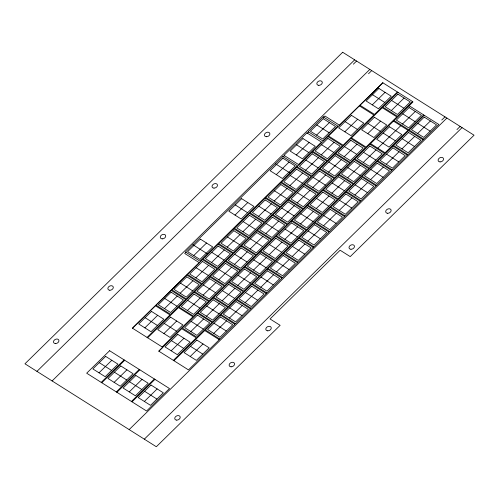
<?xml version="1.0" encoding="UTF-8"?>
<svg xmlns="http://www.w3.org/2000/svg" width="499" height="499" viewBox="0 0 499 499"><rect width="100%" height="100%" fill="white"/><g stroke="black" fill="none" stroke-linecap="round" stroke-linejoin="round"><path stroke-width="0.75" d="M36.951 371.368L354.677 59.836M353.367 64.178L356.573 61.034M52.108 380.943L369.834 69.405M185.921 252.276L184.705 253.467L199.232 262.642L132.41 328.161L162.724 347.298L158.794 351.153L188.485 369.902L219.279 339.713L204.752 330.538L173.958 360.727M283.307 156.786L284.461 155.657M307.39 133.171L308.644 131.942M323.714 117.171L324.899 116.005L339.426 125.18L382.789 82.865M368.524 73.746L371.73 70.602M193.749 255.557L206.536 243.019M235.017 215.094L247.803 202.557M276.284 174.631L289.071 162.094M296.331 154.977L309.118 142.44M316.584 135.117L329.371 122.579M132.534 328.236L155.463 305.756L169.991 314.925L147.062 337.411M99.014 372.815L111.801 360.278M144.872 327.855L157.659 315.312M164.483 308.625L177.27 296.082M180.164 293.25L192.951 280.712M195.845 277.874L208.632 265.337M211.526 262.499L224.313 249.962M227.207 247.124L239.994 234.586M242.882 231.748L255.675 219.211M258.563 216.373L271.356 203.835M274.244 200.997L287.031 188.46M289.925 185.622L302.712 173.084M305.606 170.246L318.393 157.709M321.287 154.871L334.074 142.334M344.828 131.786L357.621 119.249M372.285 104.871L385.072 92.334M101.203 382.371L124.132 359.891M101.796 382.745L124.725 360.266M147.654 337.786L178.442 307.596L192.97 316.765L162.181 346.955M114.134 382.359L126.921 369.821M163.922 333.544L176.708 321.007M187.418 310.503L200.205 297.965M203.099 295.127L215.886 282.59M218.78 279.752L231.567 267.214M234.461 264.376L247.248 251.839M250.142 249.001L262.929 236.464M265.824 233.626L278.61 221.088M281.505 218.25L294.291 205.713M297.186 202.875L309.973 190.337M312.867 187.499L325.654 174.962M328.548 172.124L341.335 159.586M344.223 156.748L357.016 144.211M367.769 133.67L380.556 121.126M391.31 110.585L404.096 98.047M116.323 391.921L139.252 369.435M116.916 392.295L139.845 369.809M158.844 351.184L181.773 328.704L196.294 337.873L173.371 360.353M129.247 391.908L142.034 379.371M171.176 350.797L183.963 338.26M190.83 331.529L203.617 318.986M206.467 316.191L219.254 303.654M222.149 300.816L234.935 288.279M237.83 285.44L250.617 272.903M253.511 270.065L266.298 257.528M269.192 254.69L281.979 242.152M284.873 239.32L297.66 226.777M300.554 223.945L313.341 211.401M316.235 208.57L329.022 196.026M331.91 193.194L344.703 180.657M347.591 177.819L360.384 165.281M363.272 162.443L376.059 149.906M377.818 148.184L400.747 125.704M402.5 123.983L415.287 111.445M131.443 401.464L154.372 378.984M132.035 401.838L154.964 379.359M144.367 401.452L157.154 388.914M190.225 356.486L203.012 343.948M213.765 333.407L226.552 320.869M229.446 318.031L242.233 305.494M245.128 302.656L257.914 290.119M260.809 287.281L273.595 274.743M276.49 271.905L289.277 259.368M292.171 256.53L304.958 243.992M307.852 241.154L320.639 228.617M323.533 225.779L336.32 213.241M339.214 210.403L352.001 197.866M354.895 195.028L367.682 182.491M370.57 179.652L383.363 167.115M386.251 164.277L399.044 151.74M401.932 148.902L414.719 136.364M417.613 133.526L430.4 120.989M441.79 120.01L444.996 116.86M218.961 339.513L219.572 338.908M234.642 324.138L235.254 323.533M250.323 308.762L250.935 308.157M266.004 293.387L266.616 292.782M281.686 278.012L282.297 277.407M297.367 262.636L297.978 262.031M313.048 247.261L313.659 246.662M328.722 231.885L329.34 231.287M344.404 216.51L345.021 215.911M360.085 201.134L360.702 200.536M375.766 185.759L376.383 185.16M391.447 170.384L392.058 169.785M407.128 155.008L407.739 154.409M422.809 139.633L423.42 139.034M129.166 429.595L446.892 118.057M456.947 129.578L460.153 126.434M144.323 439.164L462.049 127.632M397.316 92.034L397.903 92.409M412.43 101.584L412.979 101.927L409.093 105.807M423.62 114.982L424.212 115.356M391.54 100.424L403.866 108.208M372.516 94.71L384.841 102.495M402.724 113.822L415.056 121.606M417.844 123.365L430.175 131.15M402.163 138.741L414.494 146.525M368 123.509L380.325 131.293M383.113 133.052L395.445 140.837M345.059 121.625L357.39 129.409M386.482 154.116L398.813 161.901M363.503 152.282L375.834 160.067M316.809 124.956L329.14 132.74M344.453 146.587L356.785 154.372M370.801 169.492L383.132 177.276M321.518 144.71L333.843 152.494M347.822 167.658L360.153 175.442M328.772 161.963L341.104 169.747M296.562 144.816L308.887 152.6M355.12 184.867L367.451 192.651M305.837 160.085L318.169 167.87M332.141 183.033L344.472 190.818M313.091 177.338L325.423 185.123M339.439 200.242L351.77 208.027M275.417 163.778L289.944 172.947M290.156 175.461L302.488 183.245M316.46 198.409L328.791 206.193M297.41 192.714L309.742 200.498M323.757 215.618L336.089 223.402M274.475 190.836L286.806 198.621M300.778 213.778L313.11 221.562M281.735 208.089L294.061 215.874M308.083 230.993L320.408 238.778M258.794 206.212L271.125 213.996M285.097 229.153L297.429 236.938M266.054 223.465L278.38 231.249M235.247 204.933L247.573 212.717M292.402 246.369L304.727 254.153M243.113 221.587L255.444 229.372M269.423 244.529L281.748 252.313M250.373 238.84L262.699 246.625M276.72 261.744L289.046 269.529M227.432 236.963L239.763 244.747M253.742 259.904L266.067 267.689M234.692 254.216L247.017 262M261.039 277.12L273.365 284.904M211.751 252.338L224.082 260.122M192.882 244.703L207.409 253.872M238.06 275.28L250.386 283.064M219.011 269.591L231.336 277.375M245.358 292.495L257.684 300.279M196.07 267.714L208.401 275.498M222.379 290.655L234.705 298.439M203.33 284.966L215.655 292.751M229.677 307.871L242.003 315.655M180.395 283.089L192.72 290.873M206.698 306.03L219.024 313.815M187.649 300.342L199.974 308.126M213.996 323.246L226.321 331.03M164.714 298.464L177.039 306.249M191.061 321.368L203.386 329.153M164.146 323.383L176.478 331.168M145.097 317.688L157.428 325.473M190.456 346.325L202.781 354.109M171.407 340.636L183.732 348.421M99.245 362.654L111.57 370.439M114.358 372.198L126.69 379.982M129.478 381.747L141.81 389.532M144.598 391.291L156.923 399.075M342.676 52.258L24.95 363.796L156.324 446.742L280.139 325.342L270.034 318.961L340.131 250.23L350.236 256.611L474.05 135.204L342.676 52.258M282.839 156.493L185.453 251.983L199.98 261.158L297.367 165.662L282.839 156.493M306.922 132.877L283.993 155.364L298.521 164.533L321.45 142.053L306.922 132.877M323.246 116.878L308.176 131.649L322.703 140.824L337.773 126.047L323.246 116.878M200.373 239.127L187.587 251.664L199.918 259.449L212.705 246.911L200.373 239.127M241.641 198.664L228.854 211.202L241.179 218.986L253.972 206.449L241.641 198.664M282.908 158.202L270.121 170.739L282.446 178.523L295.233 165.986L282.908 158.202M302.955 138.547L290.168 151.085L302.494 158.869L315.281 146.332L302.955 138.547M323.209 118.687L310.415 131.225L322.747 139.009L335.534 126.472L323.209 118.687M109.605 350.722L86.676 373.202L146.563 411.008L169.485 388.528L109.605 350.722M171.145 290.381L156.081 305.157L170.608 314.326L185.672 299.556L171.145 290.381M186.826 275.005L171.762 289.782L186.283 298.951L201.353 284.181L186.826 275.005M202.507 259.63L187.437 274.406L201.964 283.575L217.034 268.805L202.507 259.63M218.188 244.254L203.118 259.031L217.645 268.2L232.715 253.43L218.188 244.254M233.869 228.879L218.799 243.655L233.326 252.825L248.396 238.054L233.869 228.879M249.55 213.503L234.48 228.28L249.007 237.449L264.077 222.679L249.55 213.503M265.231 198.128L250.161 212.905L264.688 222.074L279.758 207.303L265.231 198.128M280.912 182.753L265.842 197.529L280.369 206.698L295.439 191.928L280.912 182.753M296.593 167.377L281.523 182.154L296.05 191.329L311.12 176.552L296.593 167.377M312.274 152.008L297.204 166.778L311.732 175.954L326.801 161.177L312.274 152.008M327.955 136.632L312.885 151.403L327.413 160.578L342.476 145.802L327.955 136.632M359.355 105.838L328.567 136.027L343.094 145.203L373.882 115.013L359.355 105.838M382.858 82.797L359.972 105.233L374.5 114.402L397.385 91.966L382.858 82.797M105.638 356.386L92.851 368.923L105.177 376.708L117.964 364.17L105.638 356.386M151.496 311.42L138.703 323.963L151.035 331.741L163.822 319.204L151.496 311.42M171.107 292.189L158.32 304.733L170.646 312.517L183.432 299.974L171.107 292.189M186.788 276.82L173.995 289.358L186.327 297.142L199.113 284.605L186.788 276.82M202.469 261.445L189.676 273.982L202.008 281.767L214.795 269.229L202.469 261.445M218.144 246.069L205.357 258.607L217.689 266.391L230.476 253.854L218.144 246.069M233.825 230.694L221.038 243.231L233.37 251.016L246.157 238.478L233.825 230.694M249.506 215.319L236.719 227.856L249.051 235.64L261.838 223.103L249.506 215.319M265.187 199.943L252.4 212.48L264.732 220.265L277.519 207.727L265.187 199.943M280.868 184.568L268.082 197.105L280.413 204.889L293.2 192.352L280.868 184.568M296.549 169.192L283.763 181.73L296.094 189.514L308.881 176.977L296.549 169.192M312.231 153.817L299.444 166.354L311.769 174.139L324.562 161.601L312.231 153.817M327.912 138.441L315.125 150.979L327.45 158.763L340.243 146.226L327.912 138.441M351.452 115.356L338.665 127.9L350.997 135.678L363.783 123.141L351.452 115.356M378.909 88.442L366.123 100.979L378.448 108.763L391.235 96.226L378.909 88.442M194.086 292.258L179.016 307.035L193.543 316.204L208.607 301.433L194.086 292.258M209.761 276.883L194.697 291.659L209.224 300.828L224.288 286.058L209.761 276.883M225.442 261.507L210.378 276.284L224.906 285.453L239.969 270.683L225.442 261.507M241.123 246.132L226.059 260.908L240.587 270.078L255.65 255.307L241.123 246.132M256.804 230.756L241.741 245.533L256.268 254.702L271.331 239.932L256.804 230.756M272.485 215.381L257.422 230.158L271.949 239.333L287.012 224.556L272.485 215.381M288.166 200.012L273.103 214.782L287.624 223.957L302.693 209.181L288.166 200.012M303.847 184.636L288.778 199.407L303.305 208.582L318.374 193.805L303.847 184.636M319.528 169.261L304.459 184.031L318.986 193.207L334.056 178.43L319.528 169.261M335.209 153.885L320.14 168.656L334.667 177.831L349.737 163.054L335.209 153.885M350.891 138.51L335.821 153.28L350.348 162.456L365.418 147.679L350.891 138.51M382.29 107.715L351.502 137.905L366.029 147.08L396.817 116.891L382.29 107.715M397.971 92.34L382.908 107.117L397.435 116.286L412.498 101.515L397.971 92.34M120.752 365.929L107.965 378.467L120.296 386.251L133.083 373.714L120.752 365.929M170.539 317.115L157.753 329.652L170.084 337.436L182.871 324.899L170.539 317.115M194.042 294.073L181.256 306.611L193.581 314.395L206.374 301.858L194.042 294.073M209.723 278.698L196.937 291.235L209.262 299.02L222.049 286.482L209.723 278.698M225.405 263.322L212.618 275.86L224.943 283.644L237.73 271.107L225.405 263.322M241.086 247.947L228.299 260.484L240.624 268.269L253.411 255.731L241.086 247.947M256.767 232.571L243.98 245.109L256.305 252.893L269.092 240.356L256.767 232.571M272.448 217.196L259.661 229.733L271.986 237.518L284.773 224.98L272.448 217.196M288.129 201.821L275.336 214.358L287.667 222.142L300.454 209.605L288.129 201.821M303.81 186.445L291.017 198.982L303.348 206.767L316.135 194.23L303.81 186.445M319.485 171.07L306.698 183.607L319.029 191.391L331.816 178.854L319.485 171.07M335.166 155.694L322.379 168.232L334.71 176.016L347.497 163.479L335.166 155.694M350.847 140.319L338.06 152.856L350.392 160.641L363.178 148.103L350.847 140.319M374.393 117.234L361.6 129.777L373.932 137.562L386.719 125.018L374.393 117.234M397.934 94.155L385.147 106.692L397.472 114.477L410.259 101.939L397.934 94.155M197.492 313.285L182.428 328.061L196.955 337.23L212.019 322.454L197.492 313.285M213.129 297.953L198.066 312.723L212.593 321.899L227.656 307.122L213.129 297.953M228.81 282.577L213.747 297.348L228.274 306.523L243.337 291.747L228.81 282.577M244.491 267.202L229.428 281.972L243.955 291.148L259.018 276.371L244.491 267.202M260.172 251.827L245.109 266.597L259.636 275.772L274.7 260.996L260.172 251.827M275.853 236.451L260.79 251.222L275.311 260.397L290.381 245.62L275.853 236.451M291.535 221.076L276.465 235.846L290.992 245.021L306.062 230.245L291.535 221.076M307.216 205.7L292.146 220.477L306.673 229.646L321.743 214.869L307.216 205.7M322.897 190.325L307.827 205.101L322.354 214.271L337.424 199.5L322.897 190.325M338.578 174.949L323.508 189.726L338.035 198.895L353.105 184.125L338.578 174.949M354.259 159.574L339.189 174.351L353.716 183.52L368.786 168.749L354.259 159.574M369.94 144.199L354.87 158.975L369.397 168.144L384.467 153.374L369.94 144.199M393.48 121.114L370.551 143.6L385.078 152.769L408.007 130.289L393.48 121.114M409.161 105.744L394.091 120.515L408.619 129.69L423.688 114.913L409.161 105.744M135.871 375.479L123.085 388.016L135.416 395.801L148.203 383.263L135.871 375.479M177.8 334.367L165.013 346.905L177.338 354.689L190.125 342.152L177.8 334.367M197.454 315.094L184.667 327.637L196.993 335.422L209.78 322.878L197.454 315.094M213.092 299.762L200.305 312.299L212.63 320.084L225.417 307.546L213.092 299.762M228.773 284.386L215.986 296.924L228.311 304.708L241.098 292.171L228.773 284.386M244.454 269.011L231.667 281.548L243.992 289.333L256.779 276.795L244.454 269.011M260.135 253.635L247.348 266.173L259.673 273.957L272.46 261.42L260.135 253.635M275.816 238.26L263.023 250.797L275.354 258.582L288.141 246.044L275.816 238.26M291.497 222.885L278.704 235.428L291.036 243.213L303.822 230.669L291.497 222.885M307.172 207.509L294.385 220.053L306.717 227.837L319.503 215.294L307.172 207.509M322.853 192.134L310.066 204.677L322.398 212.462L335.185 199.918L322.853 192.134M338.534 176.765L325.747 189.302L338.079 197.086L350.866 184.543L338.534 176.765M354.215 161.389L341.428 173.926L353.76 181.711L366.547 169.173L354.215 161.389M369.896 146.014L357.109 158.551L369.441 166.335L382.228 153.798L369.896 146.014M389.507 126.783L376.72 139.321L389.052 147.105L401.838 134.568L389.507 126.783M409.118 107.553L396.331 120.091L408.662 127.875L421.449 115.338L409.118 107.553M220.433 315.162L205.363 329.939L219.891 339.108L234.954 324.338L220.433 315.162M236.108 299.787L221.045 314.563L235.572 323.732L250.635 308.962L236.108 299.787M251.789 284.411L236.726 299.188L251.253 308.357L266.316 293.587L251.789 284.411M267.47 269.036L252.407 283.812L266.934 292.982L281.997 278.211L267.47 269.036M283.151 253.66L268.088 268.437L282.615 277.606L297.678 262.836L283.151 253.66M298.832 238.285L283.769 253.062L298.296 262.231L313.36 247.46L298.832 238.285M314.513 222.91L299.45 237.686L313.971 246.862L329.041 232.085L314.513 222.91M330.195 207.54L315.125 222.311L329.652 231.486L344.722 216.709L330.195 207.54M345.876 192.165L330.806 206.935L345.333 216.111L360.403 201.334L345.876 192.165M361.557 176.789L346.487 191.56L361.014 200.735L376.084 185.959L361.557 176.789M377.238 161.414L362.168 176.184L376.695 185.36L391.765 170.583L377.238 161.414M392.919 146.039L377.849 160.809L392.376 169.984L407.446 155.208L392.919 146.039M408.6 130.663L393.53 145.434L408.057 154.609L423.127 139.832L408.6 130.663M424.281 115.288L409.211 130.058L423.738 139.233L438.808 124.457L424.281 115.288M150.991 385.022L138.204 397.56L150.53 405.344L163.316 392.807L150.991 385.022M196.849 340.056L184.062 352.593L196.388 360.378L209.175 347.84L196.849 340.056M220.39 316.977L207.603 329.515L219.928 337.299L232.721 324.762L220.39 316.977M236.071 301.602L223.284 314.139L235.609 321.924L248.396 309.386L236.071 301.602M251.752 286.226L238.965 298.764L251.29 306.548L264.077 294.011L251.752 286.226M267.433 270.851L254.646 283.388L266.971 291.173L279.758 278.635L267.433 270.851M283.114 255.476L270.327 268.013L282.652 275.797L295.439 263.26L283.114 255.476M298.795 240.1L286.008 252.637L298.333 260.422L311.12 247.884L298.795 240.1M314.476 224.725L301.683 237.262L314.014 245.046L326.801 232.509L314.476 224.725M330.157 209.349L317.364 221.887L329.696 229.671L342.482 217.134L330.157 209.349M345.832 193.974L333.045 206.511L345.377 214.296L358.163 201.758L345.832 193.974M361.513 178.598L348.726 191.136L361.058 198.92L373.845 186.383L361.513 178.598M377.194 163.223L364.407 175.76L376.739 183.545L389.526 171.007L377.194 163.223M392.875 147.847L380.088 160.385L392.42 168.169L405.207 155.632L392.875 147.847M408.556 132.472L395.769 145.009L408.101 152.794L420.888 140.256L408.556 132.472M424.237 117.097L411.45 129.634L423.782 137.418L436.569 124.881L424.237 117.097M176.721 420.127A2.863 2.096 -26.4 0 0 180.127 416.79A2.863 2.096 -26.4 0 0 175.579 416.659A2.863 2.096 -26.4 0 0 176.721 420.127M231.093 366.809A2.863 2.096 -26.4 0 0 234.499 363.472A2.863 2.096 -26.4 0 0 229.952 363.347A2.863 2.096 -26.4 0 0 231.093 366.809M267.782 330.837A2.863 2.096 -26.4 0 0 271.182 327.5A2.863 2.096 -26.4 0 0 266.641 327.375A2.863 2.096 -26.4 0 0 267.782 330.837M440.074 161.901A2.863 2.096 -26.4 0 0 443.48 158.563A2.863 2.096 -26.4 0 0 438.933 158.439A2.863 2.096 -26.4 0 0 440.074 161.901M387.667 213.291A2.863 2.096 -26.4 0 0 391.066 209.954A2.863 2.096 -26.4 0 0 386.525 209.829A2.863 2.096 -26.4 0 0 387.667 213.291M350.978 249.263A2.863 2.096 -26.4 0 0 354.384 245.926A2.863 2.096 -26.4 0 0 349.836 245.801A2.863 2.096 -26.4 0 0 350.978 249.263M55.451 343.555A2.863 2.096 -26.4 0 0 58.857 340.218A2.863 2.096 -26.4 0 0 54.31 340.093A2.863 2.096 -26.4 0 0 55.451 343.555M109.824 290.243A2.863 2.096 -26.4 0 0 113.229 286.906A2.863 2.096 -26.4 0 0 108.688 286.782A2.863 2.096 -26.4 0 0 109.824 290.243M318.805 85.335A2.863 2.096 -26.4 0 0 322.211 81.998A2.863 2.096 -26.4 0 0 317.663 81.873A2.863 2.096 -26.4 0 0 318.805 85.335M266.397 136.726A2.863 2.096 -26.4 0 0 269.803 133.389A2.863 2.096 -26.4 0 0 265.256 133.258A2.863 2.096 -26.4 0 0 266.397 136.726M213.99 188.111A2.863 2.096 -26.4 0 0 217.396 184.773A2.863 2.096 -26.4 0 0 212.848 184.649A2.863 2.096 -26.4 0 0 213.99 188.111M162.237 238.859A2.863 2.096 -26.4 0 0 165.637 235.516A2.863 2.096 -26.4 0 0 161.096 235.391A2.863 2.096 -26.4 0 0 162.237 238.859"/></g></svg>
